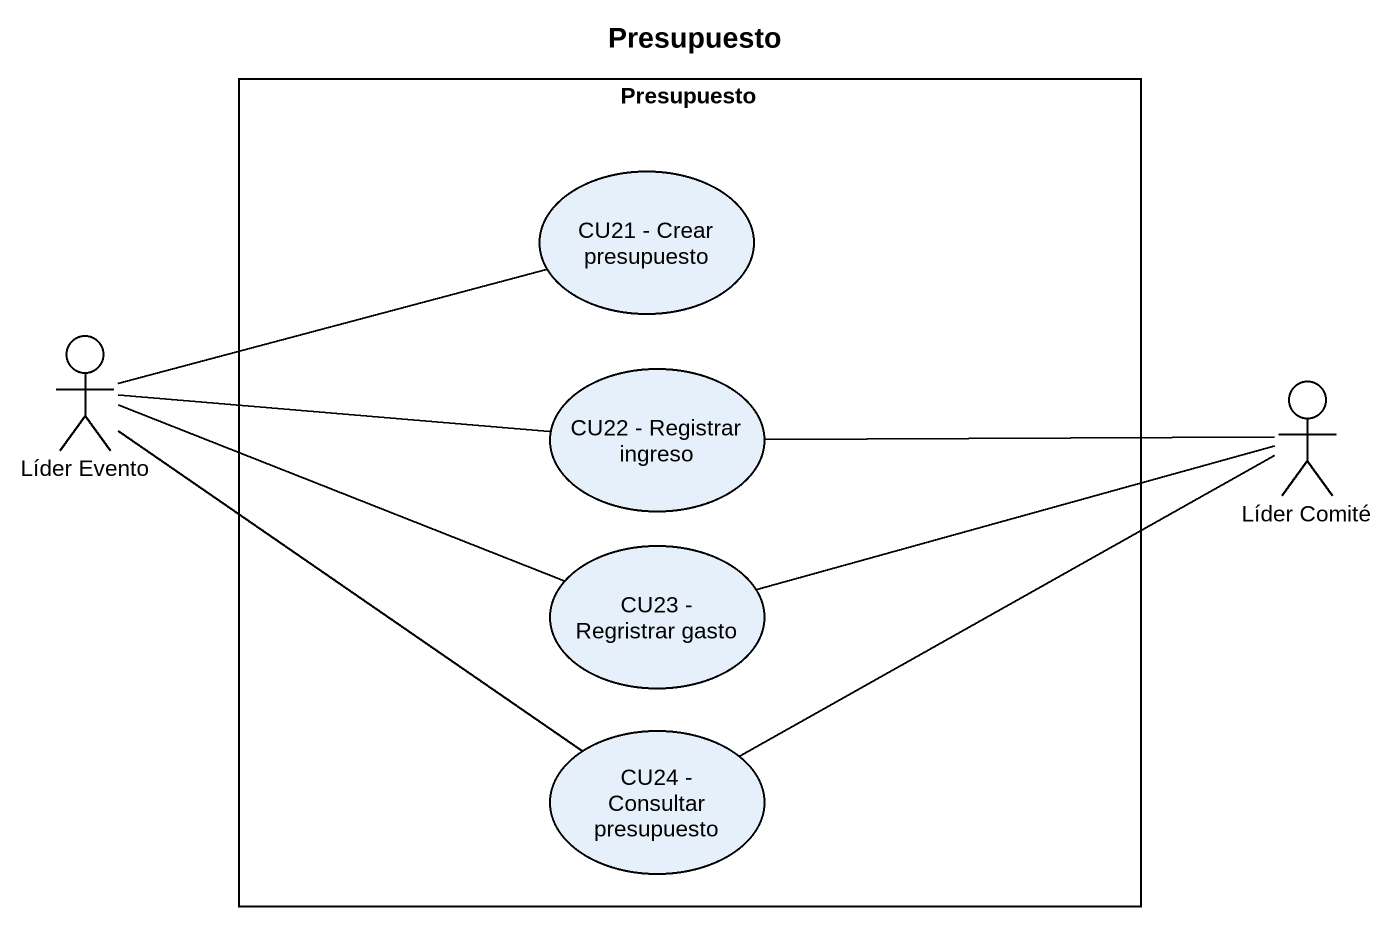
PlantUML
@startuml
title Presupuesto
rectangle Presupuesto {
  usecase "CU21 - Crear presupuesto" as CU21_Crear_presupuesto
  usecase "CU22 - Registrar ingreso" as CU22_Registrar_ingreso
  usecase "CU23 - Regristrar gasto" as CU23_Regristrar_gasto
  usecase "CU24 - Consultar presupuesto" as CU24_Consultar_presupuesto
}
actor "Líder Evento" as Líder_Evento
actor "Líder Comité" as Líder_Comité
Líder_Evento -right- CU21_Crear_presupuesto
Líder_Evento -right- CU22_Registrar_ingreso
Líder_Evento -right- CU23_Regristrar_gasto
Líder_Evento -- CU24_Consultar_presupuesto
Líder_Comité -left- CU22_Registrar_ingreso
Líder_Comité -left- CU23_Regristrar_gasto
Líder_Comité -left- CU24_Consultar_presupuesto
@enduml
